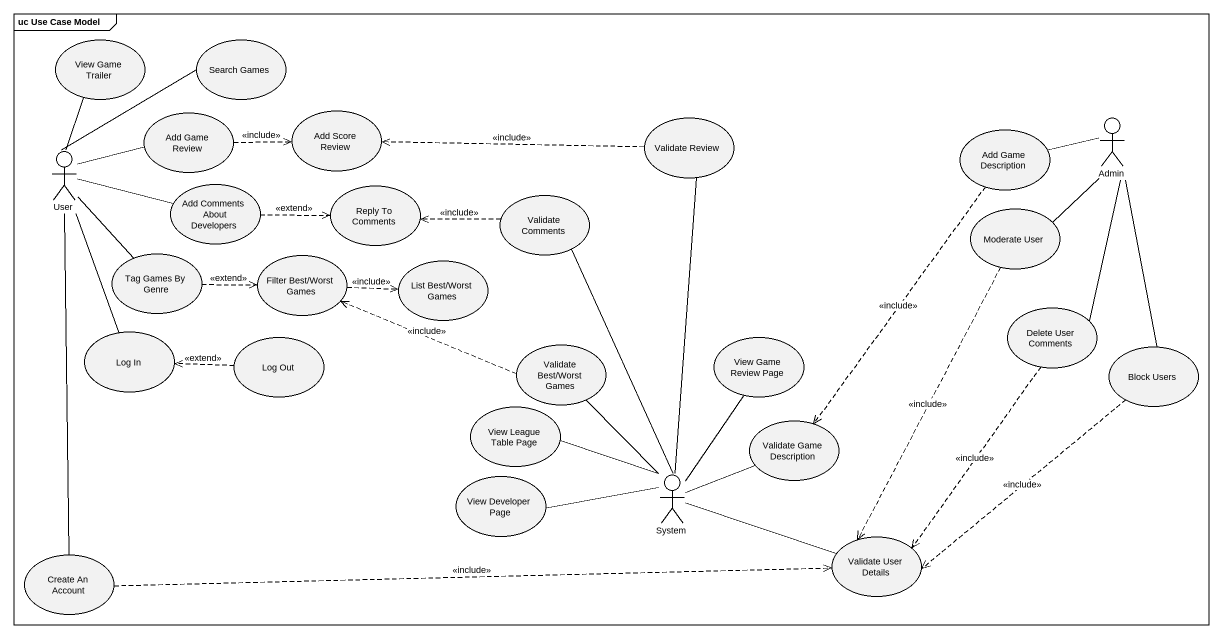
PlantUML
@startuml
mainframe uc Use Case Model
usecase "View Game Trailer" as View_Game_Trailer
usecase "Search Games" as Search_Games
usecase "Add Game Review" as Add_Game_Review
usecase "Add Score Review" as Add_Score_Review
usecase "Validate Review" as Validate_Review
actor Admin
actor User
usecase "Add Game Description" as Add_Game_Description
usecase "Add Comments About Developers" as Add_Comments_About
usecase "Reply To Comments" as Reply_To_Comments
usecase "Validate Comments" as Validate_Comments
usecase "Moderate User" as Moderate_User
usecase "Tag Games By Genre" as Tag_Games_By_Genre
usecase "Filter Best/Worst Games" as Filter_Best_Worst_Games
usecase "List Best/Worst Games" as List_Best_Worst_Games
usecase "Delete User Comments" as Delete_User_Comments
usecase "Log In" as Log_In
usecase "Log Out" as Log_Out
usecase "Validate Best/Worst Games" as Validate_Best_Worst_Games
usecase "View Game Review Page" as View_Game_Review_Page
usecase "Block Users" as Block_Users
usecase "View League Table Page" as View_League_Table_Page
usecase "Validate Game Description" as Validate_Game_Description
usecase "View Developer Page" as View_Developer_Page
actor System
usecase "Validate User Details" as Validate_User_Details
usecase "Create An Account" as Create_An_Account
Add_Game_Review .right.> Add_Score_Review : <<include>>
Validate_Review .left.> Add_Score_Review : <<include>>
Validate_Review -- System
Admin -left- Add_Game_Description
Admin -- Moderate_User
Admin -- Delete_User_Comments
Admin -- Block_Users
User -up- View_Game_Trailer
User -up- Search_Games
User -right- Add_Game_Review
User -right- Add_Comments_About
User -- Tag_Games_By_Genre
User -- Log_In
User -- Create_An_Account
Add_Game_Description ..> Validate_Game_Description : <<include>>
Add_Comments_About .right.> Reply_To_Comments : <<extend>>
Validate_Comments .left.> Reply_To_Comments : <<include>>
Moderate_User ..> Validate_User_Details : <<include>>
Tag_Games_By_Genre .right.> Filter_Best_Worst_Games : <<extend>>
Filter_Best_Worst_Games .right.> List_Best_Worst_Games : <<include>>
Delete_User_Comments ..> Validate_User_Details : <<include>>
Log_Out .left.> Log_In : <<extend>>
Validate_Best_Worst_Games .left.> Filter_Best_Worst_Games : <<include>>
Validate_Best_Worst_Games -- System
Block_Users ..> Validate_User_Details : <<include>>
Validate_Game_Description -left- System
System -up- Validate_Comments
System -up- View_Game_Review_Page
System -left- View_League_Table_Page
System -left- View_Developer_Page
System -right- Validate_User_Details
Create_An_Account .right.> Validate_User_Details : <<include>>
@enduml
